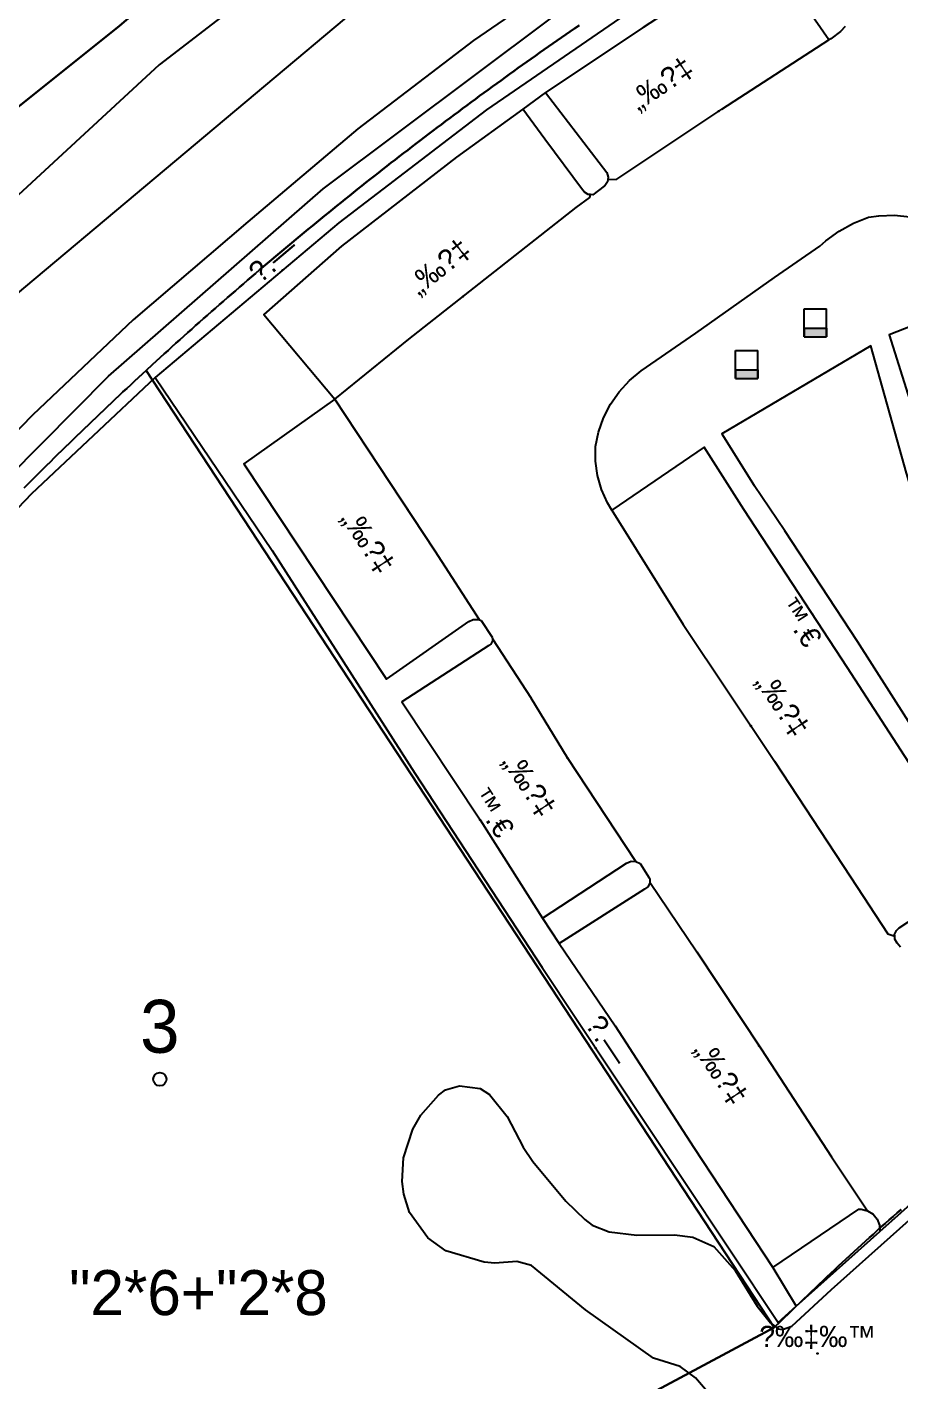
# Model space of a CAD drawing. Header units: metres. Extents: x 218299 to 220222, y 572714 to 574340.
# Drawn here: x 219280.9 to 219313.9, y 573503.2 to 573554.4 of the extents above; entities that cross this region are included whole.
import ezdxf
from ezdxf.enums import TextEntityAlignment as Align

# ---------------------------------------------------------------- set-up
doc = ezdxf.new("R2010")
doc.units = ezdxf.units.M
doc.header["$MEASUREMENT"] = 0
for name, color, linetype in [('1602', 44, 'Continuous'), ('1603', 44, 'Continuous'), ('6081', 1, 'CABLEUNDEXIST03'), ('6916', 7, 'Continuous'), ('A_POINTS', 2, 'Continuous'), ('M2401', 7, 'Continuous'), ('M2404', 7, 'Continuous'), ('M2408', 253, 'Continuous'), ('M2420', 253, 'Continuous'), ('M2430', 253, 'Continuous'), ('M2602', 253, 'Continuous'), ('M2605', 253, 'Continuous'), ('M2802', 253, 'Continuous'), ('M5235', 253, 'Continuous')]:
    doc.layers.add(name, color=color, linetype=linetype)
doc.styles.add('HEBTXT', font='HEBTXT')
doc.styles.add('MAVAT_HEBTXT', font='HEBTXT')
doc.linetypes.add('CABLEUNDEXIST03', pattern='A,3.5,[222,elecad.shx,S=0.01,R=0,X=0,Y=0],1.5', length=5)

# ---------------------------------------------------------------- blocks, each defined once
blk = doc.blocks.new('1603')
at = {"layer": 'A_POINTS'}
blk.add_circle((0, 0), 0.25, dxfattribs=at)
at = {"color": 0, "style": 'HEBTXT'}
blk.add_attdef('PARCEL_NUM', text='', height=2, dxfattribs=at).set_placement((0, 1), align=Align.CENTER)
at = {"color": 0, "style": 'HEBTXT', "flags": 1}
blk.add_attdef('LOT_NUM', text='', height=2, dxfattribs=at).set_placement((0, -2.5), align=Align.CENTER)
blk = doc.blocks.new('6916')
at = {"layer": 'A_POINTS'}
blk.add_circle((0, 0), 0.25, dxfattribs=at)
at = {"color": 0, "style": 'HEBTXT'}
for tag, p in [('HTCH', (0.006, 3.527)), ('PIPE', (0.049, 1.33))]:
    blk.add_attdef(tag, text='', height=1.7, dxfattribs=at).set_placement(p, align=Align.MIDDLE_CENTER)
blk = doc.blocks.new('M2404')
blk.add_circle((0, 0), 0.025)
at = {"style": 'MAVAT_HEBTXT'}
blk.add_attdef('NAME', text='', height=0.8, dxfattribs=at).set_placement((0, 1.59), align=Align.MIDDLE)
blk = doc.blocks.new('M2802')
blk.add_circle((0, 0), 0.025)
at = {"style": 'MAVAT_HEBTXT'}
blk.add_attdef('NAME', text='', height=0.8, dxfattribs=at).set_placement((0, 1.59), align=Align.MIDDLE)
blk = doc.blocks.new('M2605')
blk.add_circle((0, 0), 0.025)
at = {"style": 'MAVAT_HEBTXT'}
blk.add_attdef('NAME', text='', height=0.8, dxfattribs=at).set_placement((0, 1.59), align=Align.MIDDLE)
blk = doc.blocks.new('M2430')
blk.add_circle((0, 0), 0.025)
at = {"style": 'MAVAT_HEBTXT'}
blk.add_attdef('NAME', text='', height=0.8, dxfattribs=at).set_placement((0, 1.25), align=Align.MIDDLE)
blk = doc.blocks.new('*U89')
at = {"linetype": 'Continuous'}
for p, q in [((-0.85, 0), (-0.85, -0.66)), ((0.85, 0), (0.85, -0.66))]:
    blk.add_line(p, q, dxfattribs=at)
blk.add_solid([(-0.85, 0), (-0.85, -0.66), (0.85, -0.66)], dxfattribs=at)
at = {"linetype": 'Continuous', "extrusion": (0, 0, -1)}
blk.add_solid([(0.85, 0), (-0.85, 0), (-0.85, -0.66)], dxfattribs=at)
blk = doc.blocks.new('M5235')
for points in [[(-0.85, 1.47), (0.85, 1.47)], [(-0.85, -0.66), (-0.85, 1.47)], [(0.85, -0.66), (0.85, 1.47)], [(-0.85, 0), (0.85, 0)], [(-0.85, -0.66), (0.85, -0.66)]]:
    blk.add_lwpolyline(points)
at = {"linetype": 'Continuous'}
blk.add_blockref('*U89', (0, 0), dxfattribs=at)
at = {"style": 'MAVAT_HEBTXT', "flags": 1}
for tag, p in [('MARK', (0, 2.72)), ('HEIGHT', (0, -1.92)), ('NAME', (0, -4.48))]:
    blk.add_attdef(tag, text='', height=0.8, dxfattribs=at).set_placement(p, align=Align.MIDDLE)
blk = doc.blocks.new('111')
at = {"layer": 'M2401'}
for points in [[(219345.787, 573586.029, 579.014), (219338.8, 573584.06, 578.594), (219333.97, 573582.273, 577.964), (219332.868, 573579.844, 577.649), (219332.44, 573579.728, 578.134), (219329.16, 573578.574, 577.774), (219326.703, 573579.583, 577.654), (219323.105, 573578.152, 577.294), (219320.129, 573576.818, 577.174), (219316.963, 573575.394, 576.934), (219313.246, 573573.529, 576.694), (219310.35, 573572.06, 576.454), (219306.403, 573569.84, 576.094), (219303.038, 573567.833, 575.854), (219299.74, 573565.842, 575.494), (219295.812, 573563.228, 575.254), (219292.588, 573560.877, 575.014), (219288.077, 573557.559, 574.414), (219284.416, 573554.441, 574.174), (219280.564, 573551.346, 573.934)], [(219338.262, 573574.34, 577.894), (219332.05, 573572.18, 577.414), (219324.707, 573569.232, 577.054), (219322.27, 573568.187, 576.694), (219319.059, 573566.64, 576.454), (219315.164, 573564.631, 576.094), (219310.875, 573562.258, 575.614), (219306.684, 573559.801, 575.494), (219302.413, 573557.068, 575.134), (219297.776, 573553.889, 574.654), (219293.411, 573550.543, 574.414), (219289.255, 573547.035, 573.814), (219284.927, 573543.324, 573.574), (219281.139, 573539.741, 573.214), (219276.163, 573534.643, 572.974)], [(219311.813, 573554.413, 575.894), (219311.633, 573554.225, 575.914), (219311.262, 573553.949, 575.962), (219311.189, 573553.906, 575.972), (219308.788, 573557.385, 575.972), (219304.184, 573554.369, 575.732), (219300.488, 573551.921, 575.732), (219302.805, 573548.895, 575.672), (219302.857, 573548.722, 575.672), (219302.843, 573548.633, 575.672), (219302.829, 573548.543, 575.672), (219302.729, 573548.393, 575.672), (219302.71, 573548.376, 575.672), (219302.278, 573548.057, 575.672), (219302.193, 573548.061, 575.672), (219302.108, 573548.065, 575.672), (219301.96, 573548.148, 575.672), (219301.887, 573548.243, 575.672), (219300.473, 573550.16, 575.672), (219299.641, 573551.283, 575.672), (219297.136, 573549.472, 575.552), (219292.791, 573546.114, 575.552), (219289.865, 573543.537, 575.552), (219292.538, 573540.332, 575.432), (219289.107, 573537.892, 575.312), (219294.492, 573529.759, 575.072), (219297.602, 573531.929, 575.072), (219297.766, 573532.009, 575.072), (219297.948, 573532.012, 575.072), (219298.007, 573531.991, 575.072), (219298.065, 573531.97, 575.072), (219298.483, 573531.342, 575.012), (219298.488, 573531.272, 575.012), (219298.493, 573531.202, 575.012), (219298.427, 573531.078, 575.012), (219298.355, 573531.027, 575.012), (219295.069, 573528.893, 575.012), (219298.023, 573524.437, 574.772), (219300.386, 573520.726, 574.652), (219303.546, 573522.795, 574.532), (219303.554, 573522.801, 574.532), (219303.723, 573522.872, 574.532), (219303.907, 573522.866, 574.532), (219304.072, 573522.784, 574.532), (219304.411, 573522.248, 574.532), (219304.431, 573522.196, 574.532), (219304.433, 573522.084, 574.532), (219304.434, 573522.039, 574.532), (219304.36, 573521.901, 574.532), (219304.228, 573521.816, 574.532), (219301.005, 573519.77, 574.532), (219303.122, 573516.655, 574.412), (219306.088, 573512.063, 574.172), (219309.073, 573507.528, 573.812), (219312.32, 573509.725, 573.692), (219312.413, 573509.725, 573.692), (219312.652, 573509.671, 573.692), (219312.861, 573509.544, 573.692), (219313.019, 573509.356, 573.692), (219313.108, 573509.128, 573.692), (219313.119, 573508.883, 573.692)], [(219317.361, 573544.282, 575.732), (219313.471, 573542.762, 575.732), (219314.745, 573538.717, 575.492)], [(219313.9, 573519.631, 574.292), (219313.769, 573519.784, 574.292), (219313.683, 573519.932, 574.292), (219313.677, 573520.04, 574.292), (219313.673, 573520.103, 574.292), (219313.741, 573520.26, 574.292), (219313.847, 573520.356, 574.292), (219316.949, 573522.391, 574.412), (219311.89, 573530.182, 574.652), (219307.988, 573536.167, 575.132), (219306.489, 573538.523, 575.132), (219303.003, 573536.142, 575.132), (219302.837, 573536.419, 575.171), (219302.61, 573536.918, 575.232), (219302.457, 573537.446, 575.287), (219302.382, 573537.991, 575.334), (219302.387, 573538.542, 575.372), (219302.496, 573539.089, 575.421), (219302.684, 573539.631, 575.46), (219302.945, 573540.142, 575.487), (219303.273, 573540.612, 575.501), (219303.663, 573541.034, 575.503), (219304.108, 573541.397, 575.492), (219306.173, 573542.826, 575.612), (219309.135, 573544.933, 575.612), (219310.851, 573546.108, 575.732), (219311.083, 573546.317, 575.732), (219311.579, 573546.681, 575.732), (219312.119, 573546.978, 575.732), (219312.692, 573547.203, 575.732), (219313.084, 573547.26, 575.771), (219313.665, 573547.279, 575.817), (219314.244, 573547.219, 575.849)]]:
    blk.add_polyline3d(points, dxfattribs=at)
at = {"layer": 'M2404'}
for points in [[(219280.564, 573551.346, 573.934), (219284.416, 573554.441, 574.174), (219288.077, 573557.559, 574.414), (219292.588, 573560.877, 575.014), (219295.812, 573563.228, 575.254), (219299.74, 573565.842, 575.494), (219303.038, 573567.833, 575.854), (219306.403, 573569.84, 576.094), (219310.35, 573572.06, 576.454), (219313.246, 573573.529, 576.694), (219316.963, 573575.394, 576.934), (219320.129, 573576.818, 577.174), (219323.105, 573578.152, 577.294), (219326.703, 573579.583, 577.654), (219329.16, 573578.574, 577.774), (219329.16, 573578.574, 577.774), (219332.44, 573579.728, 578.134), (219332.868, 573579.844, 577.649), (219333.97, 573582.273, 577.964), (219338.8, 573584.06, 578.594), (219345.787, 573586.029, 579.014)], [(219338.262, 573574.34, 577.894), (219332.05, 573572.18, 577.414), (219324.707, 573569.232, 577.054), (219322.27, 573568.187, 576.694), (219319.059, 573566.64, 576.454), (219315.164, 573564.631, 576.094), (219310.875, 573562.258, 575.614), (219306.684, 573559.801, 575.494), (219302.413, 573557.068, 575.134), (219297.776, 573553.889, 574.654), (219293.411, 573550.543, 574.414), (219289.255, 573547.035, 573.814), (219284.927, 573543.324, 573.574), (219281.139, 573539.741, 573.214), (219276.163, 573534.643, 572.974)], [(219311.813, 573554.413, 575.894), (219311.633, 573554.225, 575.914), (219311.262, 573553.949, 575.962), (219311.189, 573553.906, 575.972), (219308.788, 573557.385, 575.972), (219304.184, 573554.369, 575.732), (219300.488, 573551.921, 575.732), (219302.805, 573548.895, 575.672), (219302.857, 573548.722, 575.672), (219302.843, 573548.633, 575.672), (219302.829, 573548.543, 575.672), (219302.729, 573548.393, 575.672), (219302.71, 573548.376, 575.672), (219302.278, 573548.057, 575.672), (219302.193, 573548.061, 575.672), (219302.108, 573548.065, 575.672), (219301.96, 573548.148, 575.672), (219301.887, 573548.243, 575.672), (219300.473, 573550.16, 575.672), (219299.641, 573551.283, 575.672), (219297.136, 573549.472, 575.552), (219292.791, 573546.114, 575.552), (219289.865, 573543.537, 575.552), (219292.538, 573540.332, 575.432), (219289.107, 573537.892, 575.312), (219294.492, 573529.759, 575.072), (219297.602, 573531.929, 575.072), (219297.766, 573532.009, 575.072), (219297.948, 573532.012, 575.072), (219298.007, 573531.991, 575.072), (219298.065, 573531.97, 575.072), (219298.483, 573531.342, 575.012), (219298.488, 573531.272, 575.012), (219298.493, 573531.202, 575.012), (219298.427, 573531.078, 575.012), (219298.355, 573531.027, 575.012), (219295.069, 573528.893, 575.012), (219298.023, 573524.437, 574.772), (219300.386, 573520.726, 574.652), (219303.546, 573522.795, 574.532), (219303.554, 573522.801, 574.532), (219303.723, 573522.872, 574.532), (219303.907, 573522.866, 574.532), (219304.072, 573522.784, 574.532), (219304.411, 573522.248, 574.532), (219304.431, 573522.196, 574.532), (219304.433, 573522.084, 574.532), (219304.434, 573522.039, 574.532), (219304.36, 573521.901, 574.532), (219304.228, 573521.816, 574.532), (219301.005, 573519.77, 574.532), (219303.122, 573516.655, 574.412), (219306.088, 573512.063, 574.172), (219309.073, 573507.528, 573.812), (219312.32, 573509.725, 573.692), (219312.413, 573509.725, 573.692), (219312.652, 573509.671, 573.692), (219312.861, 573509.544, 573.692), (219313.019, 573509.356, 573.692), (219313.108, 573509.128, 573.692), (219313.119, 573508.883, 573.692)], [(219317.361, 573544.282, 575.732), (219313.471, 573542.762, 575.732), (219314.745, 573538.717, 575.492)], [(219313.9, 573519.631, 574.292), (219313.769, 573519.784, 574.292), (219313.683, 573519.932, 574.292), (219313.677, 573520.04, 574.292), (219313.673, 573520.103, 574.292), (219313.741, 573520.26, 574.292), (219313.847, 573520.356, 574.292), (219316.949, 573522.391, 574.412), (219311.89, 573530.182, 574.652), (219307.988, 573536.167, 575.132), (219306.489, 573538.523, 575.132), (219303.003, 573536.142, 575.132), (219302.837, 573536.419, 575.171), (219302.61, 573536.918, 575.232), (219302.457, 573537.446, 575.287), (219302.382, 573537.991, 575.334), (219302.387, 573538.542, 575.372), (219302.496, 573539.089, 575.421), (219302.684, 573539.631, 575.46), (219302.945, 573540.142, 575.487), (219303.273, 573540.612, 575.501), (219303.663, 573541.034, 575.503), (219304.108, 573541.397, 575.492), (219306.173, 573542.826, 575.612), (219309.135, 573544.933, 575.612), (219310.851, 573546.108, 575.732), (219311.083, 573546.317, 575.732), (219311.579, 573546.681, 575.732), (219312.119, 573546.978, 575.732), (219312.692, 573547.203, 575.732), (219313.084, 573547.26, 575.771), (219313.665, 573547.279, 575.817), (219314.244, 573547.219, 575.849)]]:
    blk.add_polyline3d(points, dxfattribs=at)
at = {"layer": 'M2408'}
for points in [[(219300.488, 573551.921, 575.732), (219299.641, 573551.283, 575.672)], [(219316.767, 573524.163, 574.71), (219316.845, 573524.119, 574.713), (219317.106, 573524.034, 574.722), (219317.379, 573524.027, 574.731), (219317.643, 573524.099, 574.738), (219317.875, 573524.245, 574.744), (219318.056, 573524.45, 574.747), (219318.17, 573524.7, 574.748), (219318.208, 573524.971, 574.745), (219316.114, 573530.98, 574.985), (219314.121, 573537.537, 575.465), (219312.771, 573542.349, 575.705), (219307.149, 573539.025, 575.492), (219308.368, 573537.074, 575.372)], [(219276.416, 573531.863, 572.79), (219281.105, 573536.772, 573.27), (219285.759, 573541.152, 573.51)], [(219300.386, 573520.726, 574.652), (219301.005, 573519.77, 574.532)], [(219309.073, 573507.528, 573.812), (219309.958, 573506.058, 573.902)]]:
    blk.add_polyline3d(points, dxfattribs=at)
at = {"layer": 'M2420'}
blk.add_lwpolyline([(219256.282, 573513.496), (219264.741, 573523.605), (219278.592, 573542.69), (219304.626, 573564.537), (219307.303, 573565.788), (219310.365, 573566.926), (219340.344, 573578.732), (219372.543, 573585.435), (219385.773, 573586.995), (219397.288, 573586.576), (219420.416, 573580.689), (219424.135, 573580.21), (219472.141, 573566.566)], dxfattribs=at)
at = {"layer": 'M2420', "linetype": 'Continuous', "lineweight": -3}
blk.add_lwpolyline([(219256.282, 573513.496), (219264.741, 573523.605), (219278.592, 573542.69), (219304.626, 573564.537), (219307.303, 573565.788), (219310.365, 573566.926), (219340.344, 573578.732), (219372.543, 573585.435), (219385.773, 573586.995), (219397.288, 573586.576), (219420.416, 573580.689), (219424.135, 573580.21), (219472.141, 573566.566)], dxfattribs=at)
at = {"layer": 'M2430'}
for points in [[(219329.16, 573578.574, 577.289), (219312.942, 573570.703, 576.209), (219300.017, 573563.572, 575.219), (219297.117, 573561.6, 574.949), (219285.906, 573552.97, 573.959), (219273.922, 573541.895, 573.059), (219268.736, 573536.431, 572.789)], [(219302.843, 573548.633, 575.432), (219303.181, 573548.642, 575.432), (219307.146, 573551.293, 575.552), (219311.189, 573553.906, 575.672)], [(219292.538, 573540.332, 575.192), (219295.337, 573542.601, 575.192), (219301.647, 573547.571, 575.432), (219302.17, 573547.95, 575.432), (219302.193, 573548.061, 575.432)], [(219298.007, 573531.991, 574.71), (219296.33, 573534.589, 575.07), (219293.789, 573538.447, 575.19), (219292.538, 573540.332, 575.192)], [(219303.003, 573536.142, 574.95), (219305.687, 573531.814, 574.83), (219309.141, 573526.653, 574.59), (219312.005, 573522.282, 574.23), (219313.413, 573520.135, 574.23), (219313.677, 573520.04, 574.23)], [(219298.488, 573531.272, 574.71), (219299.958, 573529.041, 574.71)], [(219303.907, 573522.866, 574.47), (219301.327, 573526.785, 574.59), (219299.958, 573529.041, 574.71)], [(219304.433, 573522.084, 574.35), (219306.205, 573519.446, 574.23), (219308.634, 573515.783, 573.99), (219311.293, 573511.706, 573.75), (219312.652, 573509.671, 573.63)]]:
    blk.add_polyline3d(points, dxfattribs=at)
at = {"layer": 'M2602'}
blk.add_polyline3d([(219309.279, 573505.452, 575.252), (219309.279, 573505.452, 575.252), (219309.958, 573506.058, 575.278), (219313.119, 573508.883, 575.399), (219315.533, 573511.04, 575.492), (219319.366, 573514.014, 575.492), (219322.201, 573516.304, 575.492)], dxfattribs=at)
at = {"layer": 'M2605'}
for points in [[(219310.195, 573559.224, 575.972), (219309.132, 573558.554, 575.972), (219305.815, 573556.463, 575.972), (219298.262, 573551.269, 575.732), (219292.692, 573546.999, 575.492), (219285.759, 573541.152, 575.492), (219285.759, 573541.152, 575.492), (219290.176, 573534.62, 575.252), (219295.558, 573526.204, 575.012)], [(219314.588, 573519.9, 574.292), (219318.036, 573522.2, 574.652), (219316.767, 573524.163, 574.71), (219315.401, 573526.275, 574.772), (219312.269, 573531.178, 575.012), (219309.53, 573535.361, 575.252), (219308.368, 573537.074, 575.372)], [(219295.558, 573526.204, 575.012), (219300.363, 573518.856, 574.532), (219305.623, 573510.936, 574.052), (219309.279, 573505.452, 573.812)]]:
    blk.add_polyline3d(points, dxfattribs=at)
at = {"layer": 'M2802'}
blk.add_polyline3d([(219307.134, 573502.207, 572.972), (219306.157, 573503.353, 572.972), (219305.575, 573503.787, 572.972), (219304.571, 573504.093, 572.972), (219302.009, 573505.924, 572.972), (219299.969, 573507.596, 572.972), (219299.41, 573507.746, 572.972), (219298.584, 573507.692, 572.972), (219298.181, 573507.726, 572.972), (219296.727, 573508.153, 572.972), (219296.045, 573508.639, 572.972), (219295.364, 573509.605, 572.972), (219295.139, 573510.301, 572.972), (219295.077, 573510.769, 572.972), (219295.133, 573511.669, 572.972), (219295.48, 573512.752, 572.972), (219295.784, 573513.277, 572.972), (219296.449, 573514.039, 572.972), (219296.713, 573514.232, 572.972), (219297.253, 573514.392, 572.972), (219298.022, 573514.287, 572.972), (219298.382, 573514.059, 572.972), (219299.045, 573513.231, 572.972), (219299.652, 573512.068, 572.972), (219300.011, 573511.523, 572.972), (219301.257, 573510.029, 573.133), (219301.975, 573509.332, 573.212), (219302.26, 573509.128, 573.215), (219302.894, 573508.866, 573.212), (219303.94, 573508.741, 573.284), (219305.36, 573508.762, 573.411), (219306.057, 573508.67, 573.452), (219306.849, 573508.313, 573.452), (219307.649, 573507.407, 573.371), (219308.489, 573506.062, 573.237), (219308.991, 573505.432, 573.212), (219309.274, 573505.209, 573.212), (219309.448, 573505.176, 573.212), (219309.794, 573505.306, 573.212), (219311.297, 573506.695, 573.212), (219314.575, 573509.624, 573.452)], dxfattribs=at)
at = {"layer": 'M2404'}
ref = blk.add_blockref('M2404', (219310.556, 573532.228), dxfattribs=dict(at, xscale=0.5, yscale=0.5, zscale=0.5))
ref.add_attrib('NAME', '™.€', dxfattribs={"layer": '0', "height": 0.8, "rotation": 303.101, "style": 'MAVAT_HEBTXT'}).set_placement((219310.095, 573531.928), align=Align.MIDDLE)
ref = blk.add_blockref('M2404', (219298.023, 573524.437), dxfattribs=dict(at, xscale=0.5, yscale=0.5, zscale=0.5))
ref.add_attrib('NAME', '™.€', dxfattribs={"layer": '0', "height": 0.8, "rotation": 302.4902, "style": 'MAVAT_HEBTXT'}).set_placement((219298.487, 573524.733), align=Align.MIDDLE)
at = {"layer": 'M2430'}
ref = blk.add_blockref('M2430', (219307.024, 573551.211), dxfattribs=dict(at, xscale=0.5, yscale=0.5, zscale=0.5))
ref.add_attrib('NAME', '„‰\x90‡', dxfattribs={"layer": '0', "height": 0.8, "rotation": 33.7724, "style": 'MAVAT_HEBTXT'}).set_placement((219304.883, 573552.22), align=Align.MIDDLE)
ref = blk.add_blockref('M2430', (219297.375, 573544.207), dxfattribs=dict(at, xscale=0.5, yscale=0.5, zscale=0.5))
ref.add_attrib('NAME', '„‰\x90‡', dxfattribs={"layer": '0', "height": 0.8, "rotation": 38.2294, "style": 'MAVAT_HEBTXT'}).set_placement((219296.509, 573545.306), align=Align.MIDDLE)
ref = blk.add_blockref('M2430', (219295.293, 573536.163), dxfattribs=dict(at, xscale=0.5, yscale=0.5, zscale=0.5))
ref.add_attrib('NAME', '„‰\x90‡', dxfattribs={"layer": '0', "height": 0.8, "rotation": 303.3652, "style": 'MAVAT_HEBTXT'}).set_placement((219293.755, 573534.935), align=Align.MIDDLE)
ref = blk.add_blockref('M2430', (219308.245, 573527.991), dxfattribs=dict(at, xscale=0.5, yscale=0.5, zscale=0.5))
ref.add_attrib('NAME', '„‰\x90‡', dxfattribs={"layer": '0', "height": 0.8, "rotation": 303.7888, "style": 'MAVAT_HEBTXT'}).set_placement((219309.409, 573528.769), align=Align.MIDDLE)
ref = blk.add_blockref('M2430', (219301.323, 573526.773), dxfattribs=dict(at, xscale=0.5, yscale=0.5, zscale=0.5))
ref.add_attrib('NAME', '„‰\x90‡', dxfattribs={"layer": '0', "height": 0.8, "rotation": 303.5576, "style": 'MAVAT_HEBTXT'}).set_placement((219299.845, 573525.741), align=Align.MIDDLE)
ref = blk.add_blockref('M2430', (219308.563, 573515.891), dxfattribs=dict(at, xscale=0.5, yscale=0.5, zscale=0.5))
ref.add_attrib('NAME', '„‰\x90‡', dxfattribs={"layer": '0', "height": 0.8, "rotation": 303.5576, "style": 'MAVAT_HEBTXT'}).set_placement((219307.084, 573514.859), align=Align.MIDDLE)
at = {"layer": 'M2605'}
ref = blk.add_blockref('M2605', (219290.559, 573545.2), dxfattribs=dict(at, xscale=0.5, yscale=0.5, zscale=0.5))
ref.add_attrib('NAME', '\x9a.—', dxfattribs={"layer": '0', "height": 0.8, "rotation": 40.1445, "style": 'MAVAT_HEBTXT'}).set_placement((219290.204, 573545.62), align=Align.MIDDLE)
ref = blk.add_blockref('M2605', (219302.386, 573515.81), dxfattribs=dict(at, xscale=0.5, yscale=0.5, zscale=0.5))
ref.add_attrib('NAME', '\x9a.—', dxfattribs={"layer": '0', "height": 0.8, "rotation": 303.5865, "style": 'MAVAT_HEBTXT'}).set_placement((219302.844, 573516.114), align=Align.MIDDLE)
at = {"layer": 'M2802'}
ref = blk.add_blockref('M2802', (219310.764, 573504.275, 573.212), dxfattribs=dict(at, xscale=0.5, yscale=0.5, zscale=0.5))
ref.add_attrib('NAME', '\x8d‰‡‰™', dxfattribs={"layer": '0', "height": 0.8, "style": 'MAVAT_HEBTXT'}).set_placement((219310.764, 573504.9, 573.212), align=Align.MIDDLE)
at = {"layer": 'M5235', "xscale": 0.5, "yscale": 0.5, "zscale": 0.5}
for p in [(219310.682, 573543.013, 575.73), (219308.088, 573541.438, 575.55)]:
    blk.add_blockref('M5235', p, dxfattribs=at)

msp = doc.modelspace()

# ---------------------------------------------------------------- linework, layer by layer
at = {"layer": '1602'}
for points in [[(219301.7587, 573554.4517), (219301.5939, 573554.3384), (219301.4292, 573554.2249), (219301.2647, 573554.1112), (219301.1004, 573553.9972), (219300.9362, 573553.883), (219300.7722, 573553.7685), (219300.6083, 573553.6539), (219300.4446, 573553.539), (219300.281, 573553.4239), (219300.1176, 573553.3086), (219299.9544, 573553.193), (219299.7913, 573553.0773), (219299.6284, 573552.9613), (219299.4656, 573552.8451), (219299.303, 573552.7286), (219299.1405, 573552.612), (219298.9783, 573552.4951), (219298.8161, 573552.378), (219298.6542, 573552.2606), (219298.4923, 573552.1431), (219298.3307, 573552.0253), (219298.1692, 573551.9073), (219298.0079, 573551.7891), (219297.8467, 573551.6707), (219297.6857, 573551.552), (219297.5249, 573551.4331), (219297.3642, 573551.314), (219297.2037, 573551.1947), (219297.0434, 573551.0752), (219296.8832, 573550.9554), (219296.7232, 573550.8354), (219296.5633, 573550.7152), (219296.4036, 573550.5948), (219296.2441, 573550.4742), (219296.0847, 573550.3533), (219295.9256, 573550.2323), (219295.7665, 573550.111), (219295.6077, 573549.9895), (219295.449, 573549.8678), (219295.2905, 573549.7458), (219295.1321, 573549.6237), (219294.9739, 573549.5013), (219294.8159, 573549.3787), (219294.658, 573549.2559), (219294.5003, 573549.1329), (219294.3428, 573549.0096), (219294.1855, 573548.8862), (219294.0283, 573548.7625), (219293.8713, 573548.6386), (219293.7144, 573548.5145), (219293.5578, 573548.3902), (219293.4013, 573548.2657), (219293.2449, 573548.1409), (219293.0888, 573548.016), (219292.9328, 573547.8908), (219292.777, 573547.7654), (219292.6213, 573547.6398), (219292.4659, 573547.514), (219292.3106, 573547.388), (219292.1554, 573547.2617), (219292.0005, 573547.1353), (219291.8457, 573547.0086), (219291.6911, 573546.8818), (219291.5367, 573546.7547), (219291.3824, 573546.6274), (219291.2283, 573546.4999), (219291.0744, 573546.3722), (219290.9207, 573546.2442), (219290.7671, 573546.1161), (219290.6137, 573545.9877), (219290.4605, 573545.8592), (219290.3075, 573545.7304), (219290.1546, 573545.6014), (219290.002, 573545.4722), (219289.8495, 573545.3428), (219289.6971, 573545.2132), (219289.545, 573545.0834), (219289.393, 573544.9534), (219289.2412, 573544.8232), (219289.0896, 573544.6927), (219288.9382, 573544.5621), (219288.7869, 573544.4312), (219288.6359, 573544.3002), (219288.485, 573544.1689), (219288.3343, 573544.0374), (219288.1837, 573543.9057), (219288.0334, 573543.7739), (219287.8832, 573543.6418), (219287.7332, 573543.5095), (219287.5834, 573543.377), (219287.4338, 573543.2443), (219287.2843, 573543.1113), (219287.1351, 573542.9782), (219286.986, 573542.8449), (219286.8371, 573542.7114), (219286.6884, 573542.5776), (219286.5398, 573542.4437), (219286.3915, 573542.3096), (219286.2433, 573542.1752), (219286.0954, 573542.0407), (219285.9476, 573541.9059), (219285.7999, 573541.771), (219285.6525, 573541.6358), (219285.419, 573541.421), (219285.2721, 573541.2853), (219285.1253, 573541.1494), (219284.9787, 573541.0134), (219284.8323, 573540.8771), (219284.6861, 573540.7406), (219284.5401, 573540.6039), (219284.3943, 573540.4671), (219284.2487, 573540.33), (219284.1032, 573540.1927), (219283.958, 573540.0552), (219283.8129, 573539.9175), (219283.668, 573539.7797), (219283.5233, 573539.6416), (219283.3788, 573539.5033), (219283.2345, 573539.3649), (219283.0904, 573539.2262), (219282.9465, 573539.0873), (219282.8027, 573538.9483), (219282.6592, 573538.809), (219282.5158, 573538.6696), (219282.3726, 573538.5299), (219282.2296, 573538.3901), (219282.0869, 573538.25), (219281.9443, 573538.1098), (219281.8019, 573537.9694), (219281.6596, 573537.8287), (219281.5176, 573537.6879), (219281.3758, 573537.5469), (219281.2342, 573537.4057), (219281.0927, 573537.2643), (219280.9515, 573537.1227), (219280.8104, 573536.9809)], [(219313.9184, 573509.7188), (219313.7683, 573509.5866), (219313.6184, 573509.4542), (219313.4688, 573509.3214), (219313.3194, 573509.1885), (219313.1702, 573509.0552), (219313.0213, 573508.9217), (219312.8727, 573508.7879), (219312.7243, 573508.6538), (219312.5761, 573508.5195), (219312.4282, 573508.3849), (219312.2805, 573508.25), (219312.1331, 573508.1149), (219311.9859, 573507.9795), (219311.8389, 573507.8438), (219311.6922, 573507.7079), (219311.5458, 573507.5717), (219311.3996, 573507.4352), (219311.2536, 573507.2984), (219311.1079, 573507.1614), (219310.9625, 573507.0242), (219310.8173, 573506.8866), (219310.6723, 573506.7488), (219310.5276, 573506.6108), (219310.3831, 573506.4724), (219310.2389, 573506.3339), (219310.095, 573506.195), (219309.9513, 573506.0559), (219309.8079, 573505.9165), (219309.6647, 573505.7769), (219309.5217, 573505.637), (219309.3791, 573505.4969), (219309.13, 573505.251), (219285.419, 573541.421), (219285.6525, 573541.6358), (219285.7999, 573541.771), (219285.9476, 573541.9059), (219286.0954, 573542.0407), (219286.2433, 573542.1752), (219286.3915, 573542.3096), (219286.5398, 573542.4437), (219286.6884, 573542.5776), (219286.8371, 573542.7114), (219286.986, 573542.8449), (219287.1351, 573542.9782), (219287.2843, 573543.1113), (219287.4338, 573543.2443), (219287.5834, 573543.377), (219287.7332, 573543.5095), (219287.8832, 573543.6418), (219288.0334, 573543.7739), (219288.1837, 573543.9057), (219288.3343, 573544.0374), (219288.485, 573544.1689), (219288.6359, 573544.3002), (219288.7869, 573544.4312), (219288.9382, 573544.5621), (219289.0896, 573544.6927), (219289.2412, 573544.8232), (219289.393, 573544.9534), (219289.545, 573545.0834), (219289.6971, 573545.2132), (219289.8495, 573545.3428), (219290.002, 573545.4722), (219290.1546, 573545.6014), (219290.3075, 573545.7304), (219290.4605, 573545.8592), (219290.6137, 573545.9877), (219290.7671, 573546.1161), (219290.9207, 573546.2442), (219291.0744, 573546.3722), (219291.2283, 573546.4999), (219291.3824, 573546.6274), (219291.5367, 573546.7547), (219291.6911, 573546.8818), (219291.8457, 573547.0086), (219292.0005, 573547.1353), (219292.1554, 573547.2617), (219292.3106, 573547.388), (219292.4659, 573547.514), (219292.6213, 573547.6398), (219292.777, 573547.7654), (219292.9328, 573547.8908), (219293.0888, 573548.016), (219293.2449, 573548.1409), (219293.4013, 573548.2657), (219293.5578, 573548.3902), (219293.7144, 573548.5145), (219293.8713, 573548.6386), (219294.0283, 573548.7625), (219294.1855, 573548.8862), (219294.3428, 573549.0096), (219294.5003, 573549.1329), (219294.658, 573549.2559), (219294.8159, 573549.3787), (219294.9739, 573549.5013), (219295.1321, 573549.6237), (219295.2905, 573549.7458), (219295.449, 573549.8678), (219295.6077, 573549.9895), (219295.7665, 573550.111), (219295.9256, 573550.2323), (219296.0847, 573550.3533), (219296.2441, 573550.4742), (219296.4036, 573550.5948), (219296.5633, 573550.7152), (219296.7232, 573550.8354), (219296.8832, 573550.9554), (219297.0434, 573551.0752), (219297.2037, 573551.1947), (219297.3642, 573551.314), (219297.5249, 573551.4331), (219297.6857, 573551.552), (219297.8467, 573551.6707), (219298.0079, 573551.7891), (219298.1692, 573551.9073), (219298.3307, 573552.0253), (219298.4923, 573552.1431), (219298.6542, 573552.2606), (219298.8161, 573552.378), (219298.9783, 573552.4951), (219299.1405, 573552.612), (219299.303, 573552.7286), (219299.4656, 573552.8451), (219299.6284, 573552.9613), (219299.7913, 573553.0773), (219299.9544, 573553.193), (219300.1176, 573553.3086), (219300.281, 573553.4239), (219300.4446, 573553.539), (219300.6083, 573553.6539), (219300.7722, 573553.7685), (219300.9362, 573553.883), (219301.1004, 573553.9972), (219301.2647, 573554.1112), (219301.4292, 573554.2249), (219301.5939, 573554.3384), (219301.7587, 573554.4517)], [(219280.8104, 573536.9809), (219280.9515, 573537.1227), (219281.0927, 573537.2643), (219281.2342, 573537.4057), (219281.3758, 573537.5469), (219281.5176, 573537.6879), (219281.6596, 573537.8287), (219281.8019, 573537.9694), (219281.9443, 573538.1098), (219282.0869, 573538.25), (219282.2296, 573538.3901), (219282.3726, 573538.5299), (219282.5158, 573538.6696), (219282.6592, 573538.809), (219282.8027, 573538.9483), (219282.9465, 573539.0873), (219283.0904, 573539.2262), (219283.2345, 573539.3649), (219283.3788, 573539.5033), (219283.5233, 573539.6416), (219283.668, 573539.7797), (219283.8129, 573539.9175), (219283.958, 573540.0552), (219284.1032, 573540.1927), (219284.2487, 573540.33), (219284.3943, 573540.4671), (219284.5401, 573540.6039), (219284.6861, 573540.7406), (219284.8323, 573540.8771), (219284.9787, 573541.0134), (219285.1253, 573541.1494), (219285.2721, 573541.2853), (219285.419, 573541.421), (219309.13, 573505.251), (219282.305, 573490.883)], [(219282.305, 573490.883), (219309.13, 573505.251), (219309.3791, 573505.4969), (219309.5217, 573505.637), (219309.6647, 573505.7769), (219309.8079, 573505.9165), (219309.9513, 573506.0559), (219310.095, 573506.195), (219310.2389, 573506.3339), (219310.3831, 573506.4724), (219310.5276, 573506.6108), (219310.6723, 573506.7488), (219310.8173, 573506.8866), (219310.9625, 573507.0242), (219311.1079, 573507.1614), (219311.2536, 573507.2984), (219311.3996, 573507.4352), (219311.5458, 573507.5717), (219311.6922, 573507.7079), (219311.8389, 573507.8438), (219311.9859, 573507.9795), (219312.1331, 573508.1149), (219312.2805, 573508.25), (219312.4282, 573508.3849), (219312.5761, 573508.5195), (219312.7243, 573508.6538), (219312.8727, 573508.7879), (219313.0213, 573508.9217), (219313.1702, 573509.0552), (219313.3194, 573509.1885), (219313.4688, 573509.3214), (219313.6184, 573509.4542), (219313.7683, 573509.5866), (219313.9184, 573509.7188)]]:
    msp.add_lwpolyline(points, dxfattribs=at)
at = {"layer": '6081'}
msp.add_lwpolyline([(219276.6081, 573499.4027), (219272.1577, 573505.7672), (219267.1835, 573511.7314), (219266.4118, 573512.9478), (219265.8458, 573514.2724), (219265.5002, 573515.6709), (219265.384, 573517.1067), (219265.4884, 573518.468), (219265.7991, 573519.7975), (219266.3089, 573521.064), (219267.0059, 573522.238), (219269.4233, 573525.3715), (219276.4157, 573533.5555), (219283.9894, 573541.2047), (219292.1035, 573548.278), (219300.7144, 573554.7374), (219309.7758, 573560.548), (219319.2388, 573565.6786), (219329.0525, 573570.1015), (219339.1641, 573573.7929), (219349.5192, 573576.733)], dxfattribs=at)

# ---------------------------------------------------------------- block references
msp.add_blockref('111', (0, 0))
at = {"layer": '1603'}
msp.add_blockref('1603', (219285.932, 573514.6369), dxfattribs=at).add_auto_attribs({'PARCEL_NUM': '3'})
at = {"layer": '6916'}
ref = msp.add_blockref('6916', (219282.097, 573489.4058), dxfattribs=at)
ref.add_attrib('HTCH', '"2*6+"2*8', dxfattribs={"layer": '0', "color": 0, "height": 1.7, "style": 'HEBTXT'}).set_placement((219287.3905, 573506.5752), align=Align.MIDDLE_CENTER)

doc.saveas('drawing.dxf')
